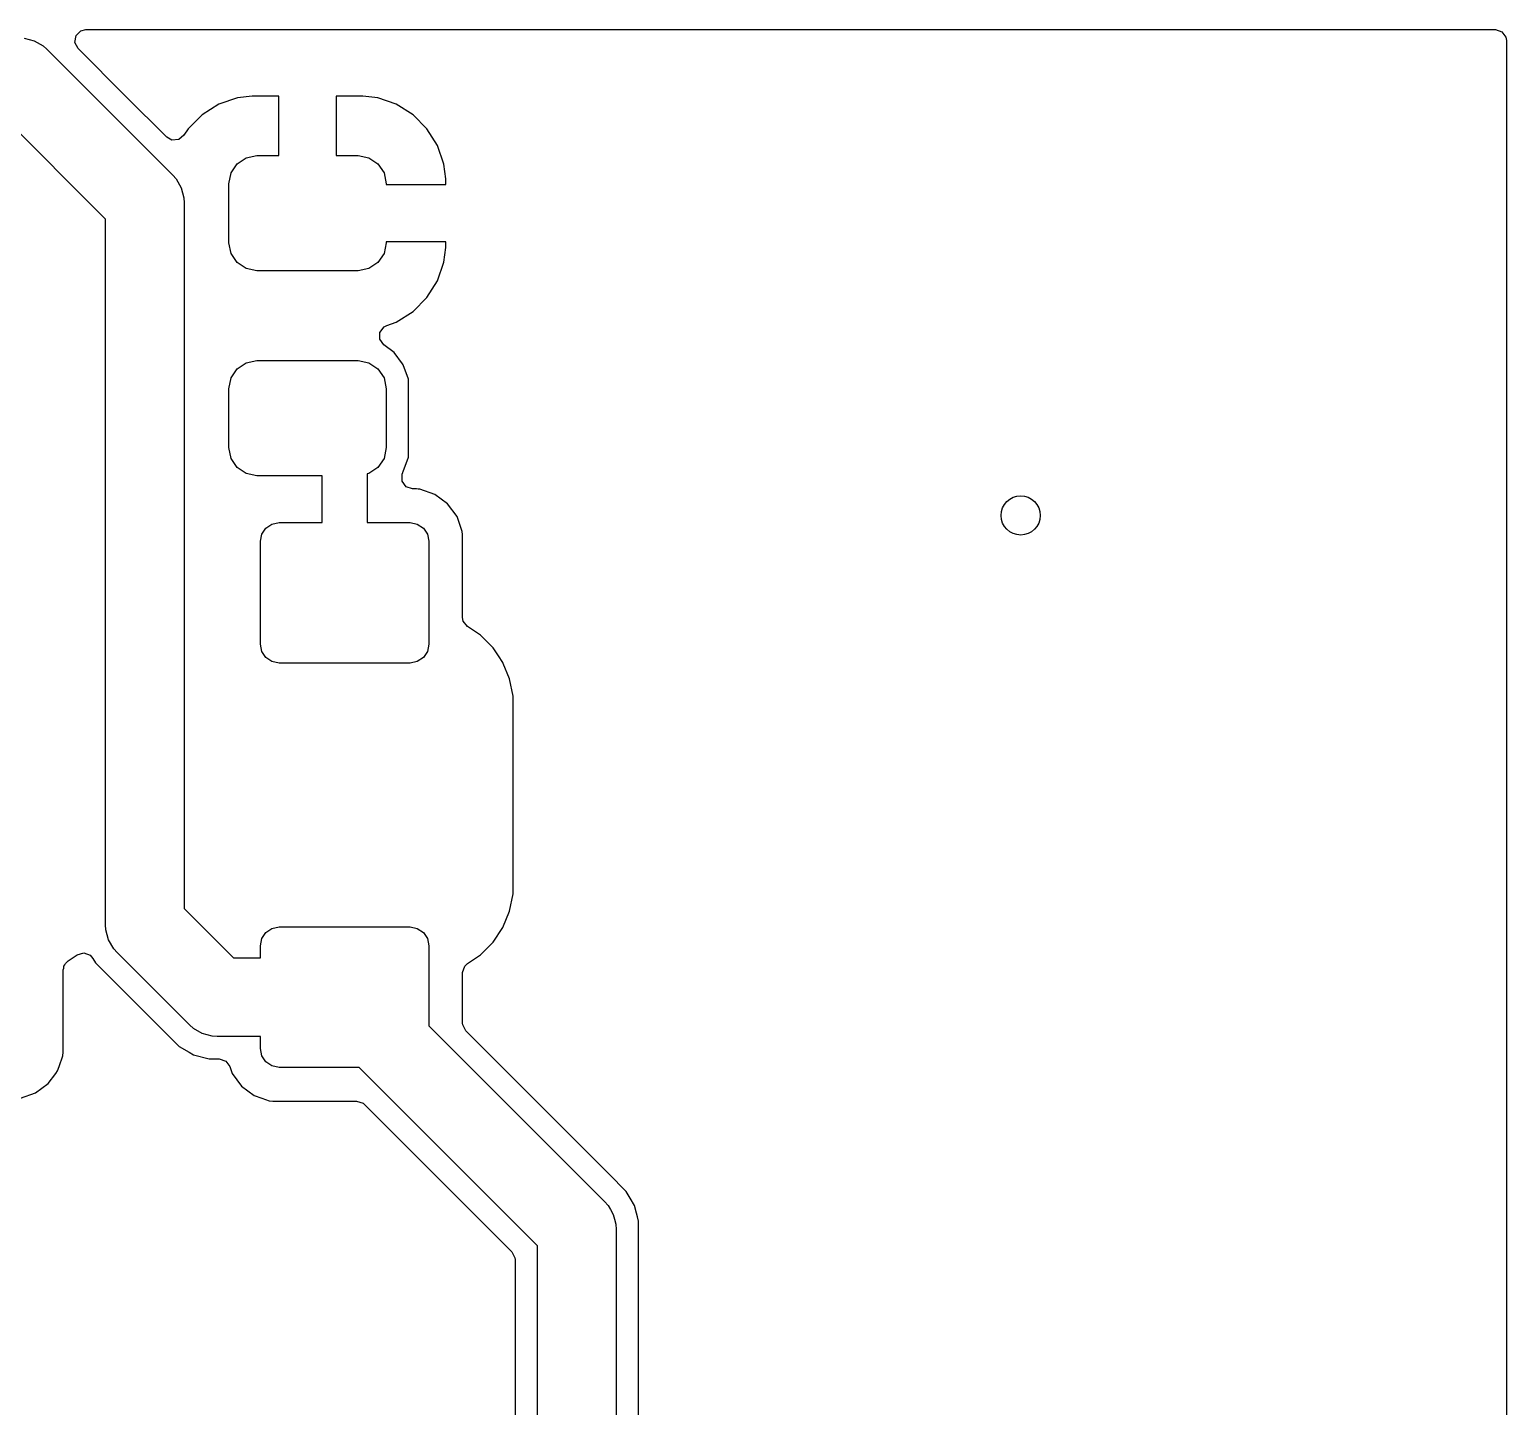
# Model space of a CAD drawing. Extents: x 0.23 to 2.97, y 0.23 to 2.17.
# Drawn here: x 2.453 to 2.97, y 1.688 to 2.17 of the extents above; entities that cross this region are included whole.
import ezdxf

# ---------------------------------------------------------------- set-up
doc = ezdxf.new("R2010")
doc.units = 0
doc.header["$MEASUREMENT"] = 0
doc.layers.add('BLACK', color=7, linetype='CONTINUOUS')

msp = doc.modelspace()

# ---------------------------------------------------------------- linework, layer by layer
at = {"layer": 'BLACK', "linetype": 'CONTINUOUS'}
for p, q in [((2.46885, 2.16817), (2.47055, 2.16987)), ((2.47055, 2.16987), (2.47232, 2.1703)), ((2.47232, 2.1703), (2.9664, 2.1703)), ((2.9664, 2.1703), (2.96869, 2.16955)), ((2.96869, 2.16955), (2.9701, 2.1676)), ((2.45069, 2.16732), (2.45417, 2.16639)), ((2.45417, 2.16639), (2.45728, 2.16459)), ((2.45728, 2.16459), (2.45864, 2.16341)), ((2.46847, 2.16579), (2.46885, 2.16817)), ((2.46957, 2.16364), (2.46847, 2.16579)), ((2.9701, 2.1676), (2.9703, 2.1664)), ((2.9703, 2.1664), (2.9703, 0.2336)), ((2.45864, 2.16341), (2.50274, 2.1193)), ((2.48624, 2.14697), (2.46957, 2.16364)), ((2.50064, 2.13257), (2.48624, 2.14697)), ((2.51888, 2.1441), (2.51302, 2.14042)), ((2.52541, 2.14639), (2.51888, 2.1441)), ((2.53056, 2.14697), (2.52541, 2.14639)), ((2.52541, 2.14639), (2.52541, 2.14639)), ((2.54, 2.14697), (2.53056, 2.14697)), ((2.54, 2.1261), (2.54, 2.14697)), ((2.54, 2.14697), (2.54, 2.14697)), ((2.56944, 2.14697), (2.56, 2.14697)), ((2.56, 2.14697), (2.56, 2.14697)), ((2.56, 2.14697), (2.56, 2.1261)), ((2.57459, 2.14639), (2.56944, 2.14697)), ((2.58112, 2.1441), (2.57459, 2.14639)), ((2.57459, 2.14639), (2.57459, 2.14639)), ((2.58698, 2.14042), (2.58112, 2.1441)), ((2.47922, 2.10385), (2.44319, 2.13988)), ((2.51302, 2.14042), (2.50812, 2.13553)), ((2.59188, 2.13553), (2.58698, 2.14042)), ((2.58698, 2.14042), (2.58698, 2.14042)), ((2.50669, 2.13325), (2.50484, 2.13171)), ((2.50812, 2.13553), (2.50669, 2.13325)), ((2.59556, 2.12967), (2.59188, 2.13553)), ((2.50244, 2.13155), (2.50064, 2.13257)), ((2.50484, 2.13171), (2.50244, 2.13155)), ((2.59784, 2.12314), (2.59556, 2.12967)), ((2.52319, 2.12003), (2.52532, 2.12322)), ((2.52532, 2.12322), (2.52852, 2.12535)), ((2.52852, 2.12535), (2.53228, 2.1261)), ((2.53228, 2.1261), (2.54, 2.1261)), ((2.56, 2.1261), (2.56772, 2.1261)), ((2.56772, 2.1261), (2.57148, 2.12535)), ((2.57148, 2.12535), (2.57468, 2.12322)), ((2.57468, 2.12322), (2.57681, 2.12003)), ((2.59843, 2.11799), (2.59784, 2.12314)), ((2.59784, 2.12314), (2.59784, 2.12314)), ((2.50274, 2.1193), (2.50393, 2.11794)), ((2.50393, 2.11794), (2.50393, 2.11794)), ((2.50393, 2.11794), (2.50573, 2.11483)), ((2.52244, 2.11626), (2.52319, 2.12003)), ((2.57681, 2.12003), (2.57756, 2.11626)), ((2.59843, 2.11798), (2.59843, 2.11799)), ((2.59843, 2.11593), (2.59843, 2.11798)), ((2.50573, 2.11483), (2.50666, 2.11135)), ((2.52244, 2.09559), (2.52244, 2.11626)), ((2.57756, 2.11626), (2.57756, 2.11593)), ((2.57756, 2.11593), (2.59843, 2.11593)), ((2.59843, 2.11593), (2.59843, 2.11593)), ((2.50666, 2.11135), (2.50666, 2.11135)), ((2.50666, 2.11135), (2.50678, 2.10956)), ((2.50678, 2.10956), (2.50678, 1.86221)), ((2.47922, 1.8565), (2.47922, 2.10385)), ((2.52319, 2.09182), (2.52244, 2.09559)), ((2.52532, 2.08863), (2.52319, 2.09182)), ((2.57681, 2.09182), (2.57468, 2.08863)), ((2.57756, 2.09559), (2.57681, 2.09182)), ((2.59843, 2.09593), (2.57756, 2.09593)), ((2.57756, 2.09593), (2.57756, 2.09559)), ((2.59784, 2.08871), (2.59843, 2.09387)), ((2.59843, 2.09387), (2.59843, 2.09593)), ((2.59843, 2.09593), (2.59843, 2.09593)), ((2.59843, 2.09387), (2.59843, 2.09387)), ((2.52852, 2.0865), (2.52532, 2.08863)), ((2.57468, 2.08863), (2.57148, 2.0865)), ((2.59556, 2.08218), (2.59784, 2.08871)), ((2.59784, 2.08871), (2.59784, 2.08871)), ((2.53228, 2.08575), (2.52852, 2.0865)), ((2.56772, 2.08575), (2.53228, 2.08575)), ((2.57148, 2.0865), (2.56772, 2.08575)), ((2.59188, 2.07632), (2.59556, 2.08218)), ((2.58698, 2.07143), (2.59188, 2.07632)), ((2.58112, 2.06775), (2.58698, 2.07143)), ((2.57539, 2.06414), (2.57682, 2.06608)), ((2.57682, 2.06608), (2.5778, 2.06658)), ((2.5778, 2.06658), (2.58112, 2.06775)), ((2.57537, 2.06173), (2.57539, 2.06414)), ((2.57677, 2.05977), (2.57537, 2.06173)), ((2.5804, 2.05709), (2.57677, 2.05977)), ((2.58334, 2.05311), (2.5804, 2.05709)), ((2.5804, 2.05709), (2.5804, 2.05709)), ((2.5804, 2.05709), (2.5804, 2.05709)), ((2.5804, 2.05709), (2.5804, 2.05709)), ((2.5804, 2.05709), (2.5804, 2.05709)), ((2.52319, 2.04818), (2.52532, 2.05137)), ((2.52532, 2.05137), (2.52852, 2.0535)), ((2.52852, 2.0535), (2.53228, 2.05425)), ((2.53228, 2.05425), (2.56772, 2.05425)), ((2.56772, 2.05425), (2.57148, 2.0535)), ((2.57148, 2.0535), (2.57468, 2.05137)), ((2.57468, 2.05137), (2.57681, 2.04818)), ((2.58357, 2.05279), (2.58334, 2.05311)), ((2.58534, 2.04774), (2.58357, 2.05279)), ((2.52244, 2.04441), (2.52319, 2.04818)), ((2.57681, 2.04818), (2.57756, 2.04441)), ((2.58542, 2.04685), (2.58534, 2.04774)), ((2.58545, 2.04655), (2.58542, 2.04685)), ((2.58545, 2.0216), (2.58545, 2.04655)), ((2.58545, 2.04655), (2.58545, 2.04655)), ((2.52244, 2.02374), (2.52244, 2.04441)), ((2.57756, 2.04441), (2.57756, 2.02374)), ((2.52319, 2.01997), (2.52244, 2.02374)), ((2.52532, 2.01678), (2.52319, 2.01997)), ((2.57681, 2.01997), (2.57468, 2.01678)), ((2.57756, 2.02374), (2.57681, 2.01997)), ((2.58357, 2.01536), (2.58534, 2.02041)), ((2.58534, 2.02041), (2.58545, 2.0216)), ((2.58545, 2.0216), (2.58545, 2.0216)), ((2.52852, 2.01465), (2.52532, 2.01678)), ((2.53228, 2.0139), (2.52852, 2.01465)), ((2.57148, 2.01465), (2.57087, 2.01452)), ((2.57087, 2.01452), (2.57087, 1.99747)), ((2.57468, 2.01678), (2.57148, 2.01465)), ((2.58312, 2.01441), (2.58347, 2.01508)), ((2.58312, 2.012), (2.58312, 2.01441)), ((2.58344, 2.0151), (2.58357, 2.01536)), ((2.58347, 2.01508), (2.58344, 2.0151)), ((2.58357, 2.01536), (2.58357, 2.01536)), ((2.58357, 2.01536), (2.58357, 2.01536)), ((2.55512, 2.0139), (2.53228, 2.0139)), ((2.55512, 1.99747), (2.55512, 2.0139)), ((2.58453, 2.01005), (2.58312, 2.012)), ((2.58683, 2.0093), (2.58453, 2.01005)), ((2.58818, 2.0093), (2.58683, 2.0093)), ((2.5888, 2.00924), (2.58818, 2.0093)), ((2.58818, 2.0093), (2.58818, 2.0093)), ((2.58942, 2.00919), (2.5888, 2.00924)), ((2.59466, 2.00736), (2.58942, 2.00919)), ((2.58942, 2.00919), (2.58942, 2.00919)), ((2.59912, 2.00406), (2.59466, 2.00736)), ((2.59466, 2.00736), (2.59466, 2.00736)), ((2.60241, 1.9996), (2.59912, 2.00406)), ((2.59912, 2.00406), (2.59912, 2.00406)), ((2.60424, 1.99437), (2.60241, 1.9996)), ((2.60241, 1.9996), (2.60241, 1.9996)), ((2.53347, 1.99091), (2.53397, 1.99342)), ((2.53397, 1.99342), (2.53539, 1.99555)), ((2.53539, 1.99555), (2.53752, 1.99697)), ((2.53752, 1.99697), (2.54003, 1.99747)), ((2.54003, 1.99747), (2.55512, 1.99747)), ((2.57087, 1.99747), (2.58597, 1.99747)), ((2.58597, 1.99747), (2.58848, 1.99697)), ((2.58848, 1.99697), (2.59061, 1.99555)), ((2.59061, 1.99555), (2.59203, 1.99342)), ((2.59203, 1.99342), (2.59253, 1.99091)), ((2.60435, 1.99325), (2.60424, 1.99437)), ((2.53347, 1.95482), (2.53347, 1.99091)), ((2.59253, 1.99091), (2.59253, 1.95482)), ((2.60436, 1.99313), (2.60435, 1.99325)), ((2.60436, 1.96426), (2.60436, 1.99313)), ((2.6046, 1.96291), (2.60436, 1.96426)), ((2.60609, 1.96102), (2.6046, 1.96291)), ((2.61065, 1.95798), (2.60609, 1.96102)), ((2.61504, 1.95359), (2.61065, 1.95798)), ((2.53397, 1.95231), (2.53347, 1.95482)), ((2.53539, 1.95018), (2.53397, 1.95231)), ((2.59203, 1.95231), (2.59061, 1.95018)), ((2.59253, 1.95482), (2.59203, 1.95231)), ((2.61694, 1.95074), (2.61504, 1.95359)), ((2.53752, 1.94876), (2.53539, 1.95018)), ((2.54003, 1.94826), (2.53752, 1.94876)), ((2.58597, 1.94826), (2.54003, 1.94826)), ((2.58848, 1.94876), (2.58597, 1.94826)), ((2.59061, 1.95018), (2.58848, 1.94876)), ((2.61849, 1.94842), (2.61694, 1.95074)), ((2.61862, 1.94811), (2.61849, 1.94842)), ((2.61849, 1.94842), (2.61849, 1.94842)), ((2.62086, 1.94269), (2.61862, 1.94811)), ((2.62207, 1.9366), (2.62086, 1.94269)), ((2.62207, 1.93609), (2.62207, 1.9366)), ((2.62207, 1.8731), (2.62207, 1.93609)), ((2.62207, 1.8705), (2.62207, 1.8731)), ((2.62207, 1.8674), (2.62207, 1.8705)), ((2.62086, 1.86131), (2.62207, 1.8674)), ((2.50678, 1.86221), (2.52407, 1.84491)), ((2.61849, 1.85558), (2.62086, 1.86131)), ((2.47934, 1.8547), (2.47922, 1.8565)), ((2.48027, 1.85123), (2.47934, 1.8547)), ((2.53397, 1.85169), (2.53539, 1.85382)), ((2.53539, 1.85382), (2.53752, 1.85524)), ((2.53752, 1.85524), (2.54003, 1.85574)), ((2.54003, 1.85574), (2.58597, 1.85574)), ((2.58597, 1.85574), (2.58848, 1.85524)), ((2.58848, 1.85524), (2.59061, 1.85382)), ((2.59061, 1.85382), (2.59203, 1.85169)), ((2.61504, 1.85041), (2.61849, 1.85558)), ((2.48207, 1.84811), (2.48027, 1.85123)), ((2.53347, 1.84918), (2.53397, 1.85169)), ((2.53347, 1.84491), (2.53347, 1.84918)), ((2.59203, 1.85169), (2.59253, 1.84918)), ((2.59253, 1.84918), (2.59253, 1.82109)), ((2.61065, 1.84602), (2.61504, 1.85041)), ((2.4651, 1.84295), (2.46609, 1.8439)), ((2.46609, 1.8439), (2.46924, 1.84601)), ((2.46924, 1.84601), (2.47156, 1.84666)), ((2.47156, 1.84666), (2.47382, 1.84583)), ((2.47382, 1.84583), (2.47478, 1.84471)), ((2.47478, 1.84471), (2.47566, 1.84319)), ((2.47566, 1.84319), (2.50506, 1.81379)), ((2.48326, 1.84676), (2.48207, 1.84811)), ((2.50862, 1.82139), (2.48326, 1.84676)), ((2.52407, 1.84491), (2.53347, 1.84491)), ((2.60609, 1.84298), (2.60641, 1.84319)), ((2.60641, 1.84319), (2.61065, 1.84602)), ((2.46436, 1.84066), (2.46457, 1.84132)), ((2.46436, 1.8118), (2.46436, 1.84066)), ((2.46457, 1.84132), (2.4646, 1.84201)), ((2.4646, 1.84201), (2.46494, 1.84244)), ((2.46494, 1.84244), (2.4651, 1.84295)), ((2.60436, 1.83974), (2.6051, 1.84203)), ((2.60436, 1.82204), (2.60436, 1.83974)), ((2.6051, 1.84203), (2.60609, 1.84298)), ((2.50998, 1.8202), (2.50862, 1.82139)), ((2.51309, 1.8184), (2.50998, 1.8202)), ((2.51657, 1.81747), (2.51309, 1.8184)), ((2.51837, 1.81735), (2.51657, 1.81747)), ((2.53347, 1.81735), (2.51837, 1.81735)), ((2.53347, 1.81309), (2.53347, 1.81735)), ((2.59253, 1.82109), (2.65415, 1.75948)), ((2.60441, 1.82143), (2.60436, 1.82204)), ((2.6055, 1.81928), (2.60441, 1.82143)), ((2.63153, 1.79326), (2.6055, 1.81928)), ((2.50506, 1.81379), (2.50851, 1.8118)), ((2.53397, 1.81058), (2.53347, 1.81309)), ((2.46294, 1.80685), (2.46424, 1.81056)), ((2.46424, 1.81056), (2.46436, 1.8118)), ((2.50851, 1.8118), (2.51, 1.81094)), ((2.51, 1.81094), (2.51551, 1.80946)), ((2.51551, 1.80946), (2.51551, 1.80946)), ((2.51551, 1.80946), (2.51905, 1.80946)), ((2.51905, 1.80946), (2.52134, 1.80872)), ((2.52134, 1.80872), (2.52273, 1.80685)), ((2.53539, 1.80845), (2.53397, 1.81058)), ((2.53752, 1.80703), (2.53539, 1.80845)), ((2.54003, 1.80653), (2.53752, 1.80703)), ((2.45912, 1.80086), (2.46173, 1.8044)), ((2.46173, 1.8044), (2.46241, 1.80532)), ((2.46241, 1.80532), (2.46294, 1.80685)), ((2.46241, 1.80532), (2.46241, 1.80532)), ((2.52273, 1.80685), (2.52359, 1.8044)), ((2.52359, 1.8044), (2.52688, 1.79994)), ((2.56811, 1.80653), (2.54003, 1.80653)), ((2.63063, 1.74402), (2.56811, 1.80653)), ((2.44942, 1.79574), (2.45466, 1.79757)), ((2.45466, 1.79757), (2.45912, 1.80086)), ((2.45466, 1.79757), (2.45466, 1.79757)), ((2.45912, 1.80086), (2.45912, 1.80086)), ((2.45912, 1.80086), (2.45912, 1.80086)), ((2.52688, 1.79994), (2.52688, 1.79994)), ((2.52688, 1.79994), (2.53134, 1.79664)), ((2.53134, 1.79664), (2.53134, 1.79664)), ((2.53134, 1.79664), (2.53393, 1.79574)), ((2.53393, 1.79574), (2.53658, 1.79481)), ((2.53658, 1.79481), (2.53658, 1.79481)), ((2.53658, 1.79481), (2.53658, 1.79481)), ((2.53658, 1.79481), (2.53658, 1.79481)), ((2.53658, 1.79481), (2.53782, 1.7947)), ((2.53782, 1.7947), (2.56717, 1.7947)), ((2.56717, 1.7947), (2.56946, 1.79395)), ((2.56946, 1.79395), (2.56992, 1.79356)), ((2.56992, 1.79356), (2.62159, 1.7419)), ((2.65772, 1.76708), (2.63153, 1.79326)), ((2.65965, 1.76514), (2.65772, 1.76708)), ((2.65772, 1.76708), (2.65772, 1.76708)), ((2.66175, 1.76304), (2.65965, 1.76514)), ((2.65965, 1.76514), (2.65965, 1.76514)), ((2.66313, 1.76065), (2.66175, 1.76304)), ((2.66175, 1.76304), (2.66175, 1.76304)), ((2.6646, 1.7581), (2.66313, 1.76065)), ((2.66313, 1.76065), (2.66313, 1.76065)), ((2.65415, 1.75948), (2.65534, 1.75812)), ((2.65534, 1.75812), (2.65534, 1.75812)), ((2.65534, 1.75812), (2.65534, 1.75812)), ((2.65534, 1.75812), (2.65617, 1.75668)), ((2.65617, 1.75668), (2.65714, 1.75501)), ((2.66461, 1.7581), (2.6646, 1.7581)), ((2.66531, 1.75546), (2.66461, 1.7581)), ((2.66461, 1.7581), (2.66461, 1.7581)), ((2.66566, 1.75417), (2.66531, 1.75546)), ((2.66531, 1.75546), (2.66531, 1.75546)), ((2.66531, 1.75546), (2.66531, 1.75546)), ((2.66531, 1.75546), (2.66531, 1.75546)), ((2.65714, 1.75501), (2.65714, 1.75501)), ((2.65714, 1.75501), (2.65714, 1.75501)), ((2.65714, 1.75501), (2.65758, 1.75335)), ((2.65758, 1.75335), (2.65807, 1.75153)), ((2.65807, 1.75153), (2.65807, 1.75153)), ((2.65807, 1.75153), (2.65807, 1.75153)), ((2.65807, 1.75153), (2.65819, 1.74973)), ((2.66608, 1.75259), (2.66566, 1.75417)), ((2.66608, 1.74989), (2.66608, 1.75259)), ((2.66608, 1.75259), (2.66608, 1.75259)), ((2.65819, 1.74973), (2.65819, 1.52667)), ((2.66608, 1.74688), (2.66608, 1.74989)), ((2.66608, 1.53326), (2.66608, 1.74688)), ((2.66608, 1.74688), (2.66608, 1.74688)), ((2.62159, 1.7419), (2.62269, 1.73975)), ((2.62269, 1.73975), (2.62274, 1.73914)), ((2.63063, 1.52839), (2.63063, 1.74402)), ((2.62274, 1.73914), (2.62274, 1.53633))]:
    msp.add_line(p, q, dxfattribs=at)
at = {"layer": 'BLACK'}
msp.add_circle((2.8, 2), 0.00689, dxfattribs=at)
at = {"layer": 'WHITE'}
msp.add_circle((2.8, 2), 0.00689, dxfattribs=at)

doc.saveas('drawing.dxf')
